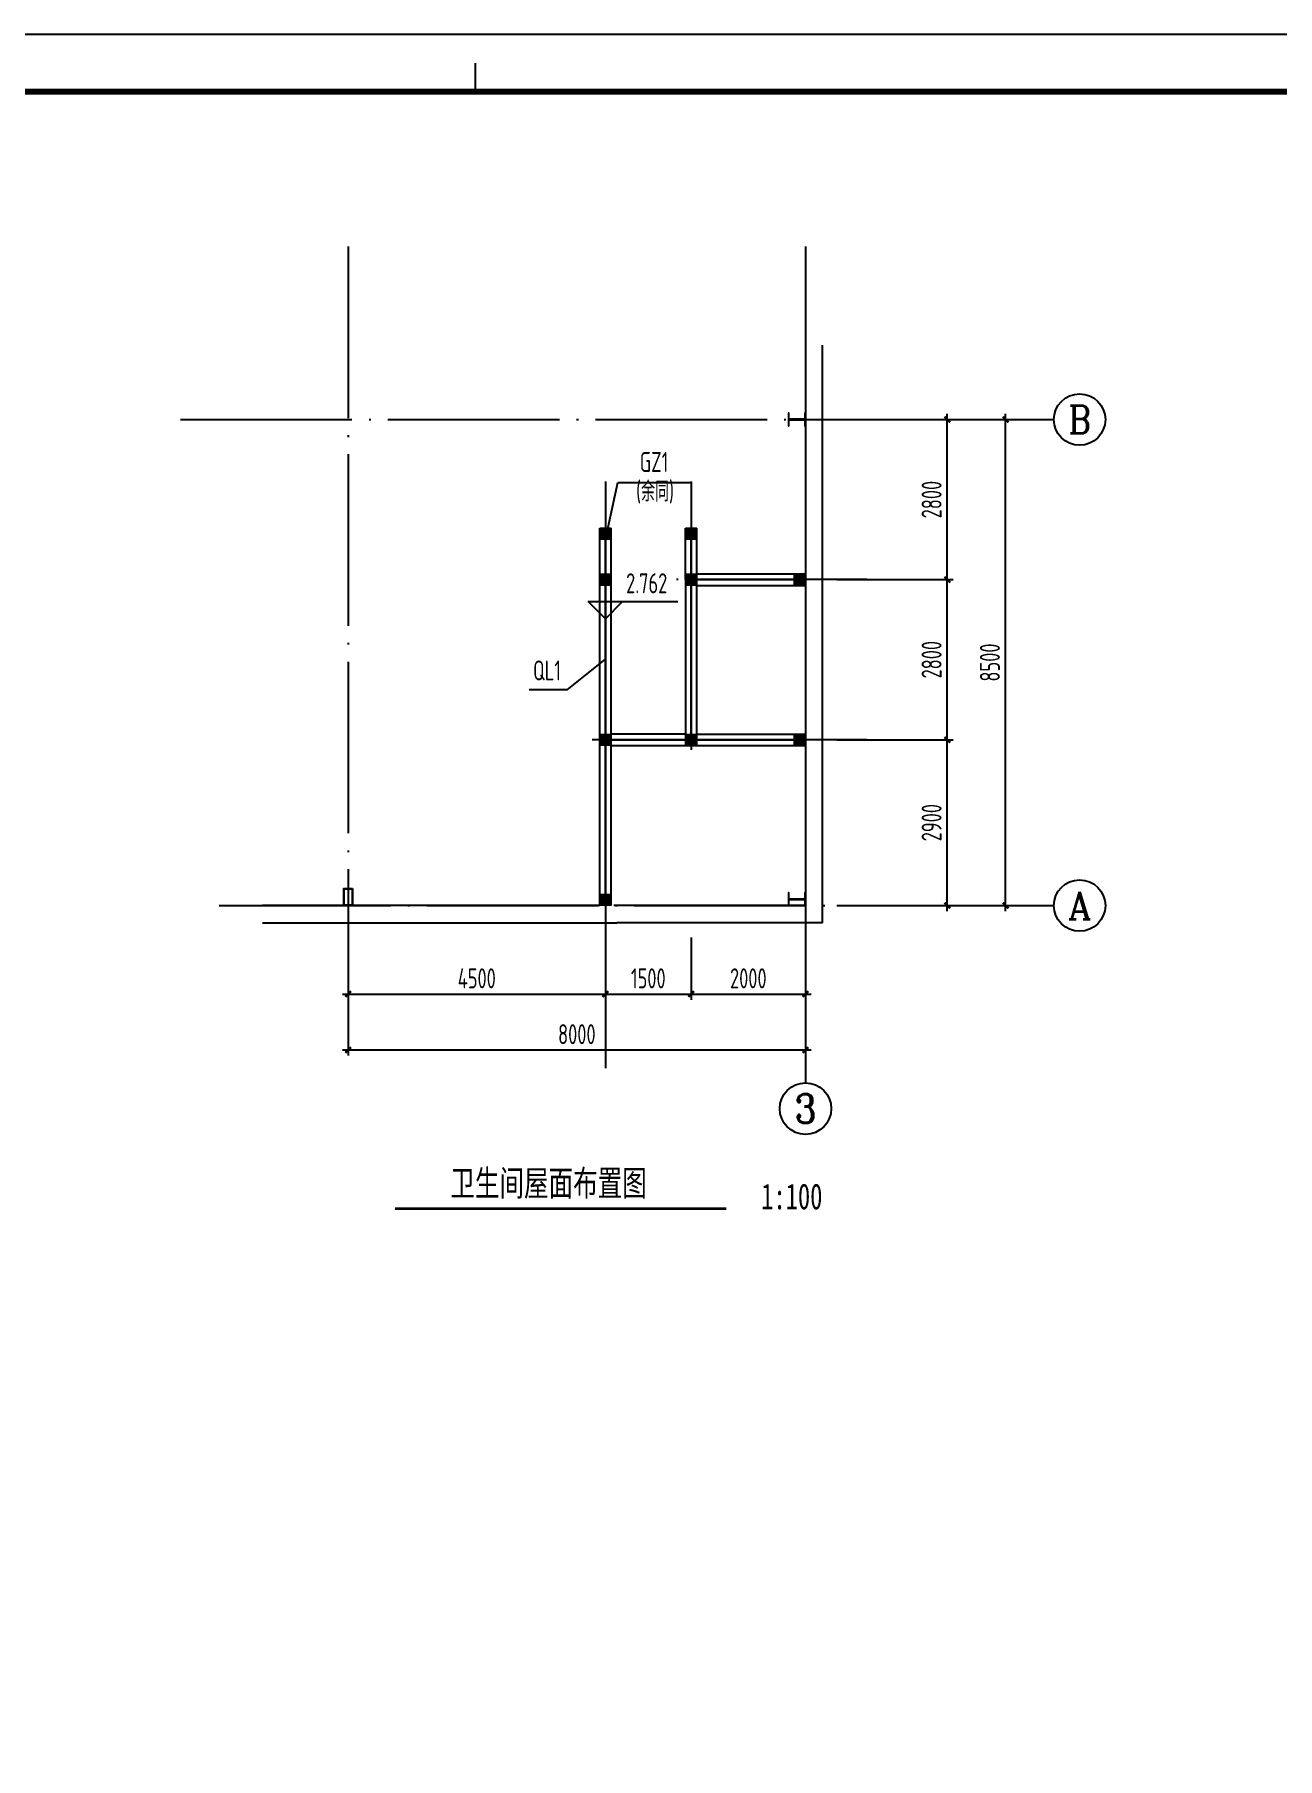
# Model space of a CAD drawing. Extents: x 753177 to 2169292, y -530934 to -273477.
# Drawn here: x 2120279 to 2142023, y -434936 to -404784 of the extents above; entities that cross this region are included whole.
import ezdxf
from ezdxf.enums import TextEntityAlignment as Align

# ---------------------------------------------------------------- set-up
doc = ezdxf.new("R2010")
doc.units = 0
doc.header["$LTSCALE"] = 1500
doc.header["$MEASUREMENT"] = 0
doc.linetypes.add('CENTER', pattern=[2, 1.25, -0.25, 0.25, -0.25])
doc.linetypes.add('DOTE', pattern=[2.42, 2, -0.2, 0.02, -0.2])
doc.layers.get('Defpoints').update_dxf_attribs({"color": 252})
for name, color, linetype in [('00-tk', 151, 'Continuous'), ('AXIS', 3, 'Continuous'), ('AXIS_TEXT', 7, 'Continuous'), ('DIM', 3, 'Continuous'), ('TEXT', 7, 'Continuous'), ('THIN', 7, 'Continuous'), ('WALL', 7, 'Continuous'), ('图名下划线', 7, 'Continuous')]:
    doc.layers.add(name, color=color, linetype=linetype)
for name, color, linetype, lineweight in [('COLU_HATCH', 251, 'Continuous', 0), ('TK', 252, 'Continuous', 13), ('螺栓孔标注', 9, 'Continuous', 18)]:
    doc.layers.add(name, color=color, linetype=linetype, lineweight=lineweight)
doc.styles.add('_TCH_AXIS', font='COMPLEX', dxfattribs={"bigfont": 'GBCBIG'})
doc.styles.add('COMPLEX', font='COMPLEX')
doc.styles.add('TSSD_Dimension', font='Tssdeng.shx', dxfattribs={"width": 0.7, "bigfont": 'hztxt.shx'})
doc.styles.add('YG图名', font='simhei.ttf', dxfattribs={"width": 0.7, "height": 600})
doc.dimstyles.new('TSSD_100_100', dxfattribs={"dimtxt": 350, "dimasz": 100, "dimexe": 100, "dimexo": 250, "dimgap": 100, "dimtad": 1, "dimdec": 0, "dimzin": 0, "dimdsep": 46, "dimtxsty": 'TSSD_Dimension', "dimblk": 'ARCHTICK', "dimblk1": 'ARCHTICK', "dimblk2": 'ARCHTICK', "dimcen": 0, "dimdle": 100, "dimclrt": 7, "dimadec": 0, "dimazin": 0, "dimtfac": 1, "dimtdec": 0, "dimtix": 1, "dimtmove": 2, "dimatfit": 3, "dimfxl": 0, "dimtolj": 1, "dimtzin": 0, "dimarcsym": 0})

# ---------------------------------------------------------------- blocks, each defined once
blk = doc.blocks.new('A$C67844AE1')
at = {"layer": '00-tk'}
for p, q in [((126150, 89100), (0, 89100)), ((124650, 87600), (3750, 87600))]:
    blk.add_line(p, q, dxfattribs=at)
at = {"layer": '00-tk', "const_width": 52.5}
blk.add_lwpolyline([(64200, 87600), (64200, 88350)], dxfattribs=at)
at = {"layer": '00-tk', "const_width": 150}
blk.add_lwpolyline([(3750, 87600), (124650, 87600), (124650, 1500), (3750, 1500)], close=True, dxfattribs=at)
blk = doc.blocks.new('_ArchTick')
at = {"color": 0, "linetype": 'ByBlock', "const_width": 0.4}
blk.add_lwpolyline([(-0.5, -0.5), (0.5, 0.5)], dxfattribs=at)
blk = doc.blocks.new('*D1452')
at = {"layer": 'Defpoints', "color": 0, "transparency": 16777216}
for p in [(2125766, -420329), (2130266, -420329), (2130266, -421567)]:
    blk.add_point(p, dxfattribs=at)
at = {"layer": 'DIM', "color": 0, "lineweight": -2, "transparency": 16777216}
for p, q in [((2125766, -420579), (2125766, -421667)), ((2130266, -420579), (2130266, -421667)), ((2125666, -421567), (2130366, -421567))]:
    blk.add_line(p, q, dxfattribs=at)
at = {"layer": 'DIM', "color": 0, "lineweight": -2, "transparency": 16777216, "xscale": 100, "yscale": 100, "zscale": 100, "rotation": 180}
blk.add_blockref('_ArchTick', (2125766, -421567), dxfattribs=at)
at = {"layer": 'DIM', "color": 0, "lineweight": -2, "transparency": 16777216, "xscale": 100, "yscale": 100, "zscale": 100}
blk.add_blockref('_ArchTick', (2130266, -421567), dxfattribs=at)
at = {"layer": 'DIM', "color": 7, "transparency": 16777216, "insert": (2128016, -421292), "char_height": 350, "attachment_point": 5, "style": 'TSSD_Dimension'}
blk.add_mtext('\\A1;4500', dxfattribs=at)
blk = doc.blocks.new('*D1453')
at = {"layer": 'Defpoints', "color": 0, "transparency": 16777216}
for p in [(2130266, -420329), (2131766, -420329), (2131766, -421567)]:
    blk.add_point(p, dxfattribs=at)
at = {"layer": 'DIM', "color": 0, "lineweight": -2, "transparency": 16777216}
for p, q in [((2130266, -420579), (2130266, -421667)), ((2131766, -420579), (2131766, -421667)), ((2130166, -421567), (2131866, -421567))]:
    blk.add_line(p, q, dxfattribs=at)
at = {"layer": 'DIM', "color": 0, "lineweight": -2, "transparency": 16777216, "xscale": 100, "yscale": 100, "zscale": 100, "rotation": 180}
blk.add_blockref('_ArchTick', (2130266, -421567), dxfattribs=at)
at = {"layer": 'DIM', "color": 0, "lineweight": -2, "transparency": 16777216, "xscale": 100, "yscale": 100, "zscale": 100}
blk.add_blockref('_ArchTick', (2131766, -421567), dxfattribs=at)
at = {"layer": 'DIM', "color": 7, "transparency": 16777216, "insert": (2131016, -421292), "char_height": 350, "attachment_point": 5, "style": 'TSSD_Dimension'}
blk.add_mtext('\\A1;1500', dxfattribs=at)
blk = doc.blocks.new('_AXISO')
blk.add_circle((0, 0), 0.5)
at = {"layer": 'AXIS_TEXT', "style": 'COMPLEX', "width": 1.041667}
blk.add_attdef('A', text='', height=0.56, dxfattribs=at).set_placement((-0.25, -0.28), (0.25, -0.28), align=Align.FIT)
blk = doc.blocks.new('*D1454')
at = {"layer": 'Defpoints', "color": 0, "transparency": 16777216}
for p in [(2125766, -420316), (2133766, -420316), (2133766, -422544)]:
    blk.add_point(p, dxfattribs=at)
at = {"layer": 'DIM', "color": 0, "lineweight": -2, "transparency": 16777216}
for p, q in [((2125766, -420566), (2125766, -422644)), ((2133766, -420566), (2133766, -422644)), ((2125666, -422544), (2133866, -422544))]:
    blk.add_line(p, q, dxfattribs=at)
at = {"layer": 'DIM', "color": 0, "lineweight": -2, "transparency": 16777216, "xscale": 100, "yscale": 100, "zscale": 100, "rotation": 180}
blk.add_blockref('_ArchTick', (2125766, -422544), dxfattribs=at)
at = {"layer": 'DIM', "color": 0, "lineweight": -2, "transparency": 16777216, "xscale": 100, "yscale": 100, "zscale": 100}
blk.add_blockref('_ArchTick', (2133766, -422544), dxfattribs=at)
at = {"layer": 'DIM', "color": 7, "transparency": 16777216, "insert": (2129766, -422269), "char_height": 350, "attachment_point": 5, "style": 'TSSD_Dimension'}
blk.add_mtext('\\A1;8000', dxfattribs=at)
blk = doc.blocks.new('*D1455')
at = {"layer": 'Defpoints', "color": 0, "transparency": 16777216}
for p in [(2134066, -417119), (2136247, -417119), (2134066, -420019)]:
    blk.add_point(p, dxfattribs=at)
at = {"layer": 'DIM', "color": 0, "lineweight": -2, "transparency": 16777216}
for p, q in [((2134316, -417119), (2136347, -417119)), ((2136247, -420119), (2136247, -417019)), ((2134316, -420019), (2136347, -420019))]:
    blk.add_line(p, q, dxfattribs=at)
at = {"layer": 'DIM', "color": 0, "lineweight": -2, "transparency": 16777216, "xscale": 100, "yscale": 100, "zscale": 100}
for p, rotation in [((2136247, -417119), 90), ((2136247, -420019), 270)]:
    blk.add_blockref('_ArchTick', p, dxfattribs=dict(at, rotation=rotation))
at = {"layer": 'DIM', "color": 7, "transparency": 16777216, "insert": (2135972, -418569), "char_height": 350, "attachment_point": 5, "rotation": 90, "style": 'TSSD_Dimension'}
blk.add_mtext('\\A1;2900', dxfattribs=at)
blk = doc.blocks.new('*D1456')
at = {"layer": 'Defpoints', "color": 0, "transparency": 16777216}
for p in [(2134066, -414319), (2136247, -414319), (2134066, -417119)]:
    blk.add_point(p, dxfattribs=at)
at = {"layer": 'DIM', "color": 0, "lineweight": -2, "transparency": 16777216}
for p, q in [((2136247, -417219), (2136247, -414219)), ((2134316, -414319), (2136347, -414319)), ((2134316, -417119), (2136347, -417119))]:
    blk.add_line(p, q, dxfattribs=at)
at = {"layer": 'DIM', "color": 0, "lineweight": -2, "transparency": 16777216, "xscale": 100, "yscale": 100, "zscale": 100}
for p, rotation in [((2136247, -414319), 90), ((2136247, -417119), 270)]:
    blk.add_blockref('_ArchTick', p, dxfattribs=dict(at, rotation=rotation))
at = {"layer": 'DIM', "color": 7, "transparency": 16777216, "insert": (2135972, -415719), "char_height": 350, "attachment_point": 5, "rotation": 90, "style": 'TSSD_Dimension'}
blk.add_mtext('\\A1;2800', dxfattribs=at)
blk = doc.blocks.new('*D1457')
at = {"layer": 'Defpoints', "color": 0, "transparency": 16777216}
for p in [(2134066, -411519), (2136247, -411519), (2134066, -414319)]:
    blk.add_point(p, dxfattribs=at)
at = {"layer": 'DIM', "color": 0, "lineweight": -2, "transparency": 16777216}
for p, q in [((2134316, -411519), (2136347, -411519)), ((2136247, -414419), (2136247, -411419)), ((2134316, -414319), (2136347, -414319))]:
    blk.add_line(p, q, dxfattribs=at)
at = {"layer": 'DIM', "color": 0, "lineweight": -2, "transparency": 16777216, "xscale": 100, "yscale": 100, "zscale": 100}
for p, rotation in [((2136247, -411519), 90), ((2136247, -414319), 270)]:
    blk.add_blockref('_ArchTick', p, dxfattribs=dict(at, rotation=rotation))
at = {"layer": 'DIM', "color": 7, "transparency": 16777216, "insert": (2135972, -412919), "char_height": 350, "attachment_point": 5, "rotation": 90, "style": 'TSSD_Dimension'}
blk.add_mtext('\\A1;2800', dxfattribs=at)
blk = doc.blocks.new('*D1458')
at = {"layer": 'Defpoints', "color": 0, "transparency": 16777216}
for p in [(2134316, -411519), (2137267, -411519), (2134316, -420019)]:
    blk.add_point(p, dxfattribs=at)
at = {"layer": 'DIM', "color": 0, "lineweight": -2, "transparency": 16777216}
for p, q in [((2134566, -411519), (2137367, -411519)), ((2137267, -420119), (2137267, -411419)), ((2134566, -420019), (2137367, -420019))]:
    blk.add_line(p, q, dxfattribs=at)
at = {"layer": 'DIM', "color": 0, "lineweight": -2, "transparency": 16777216, "xscale": 100, "yscale": 100, "zscale": 100}
for p, rotation in [((2137267, -411519), 90), ((2137267, -420019), 270)]:
    blk.add_blockref('_ArchTick', p, dxfattribs=dict(at, rotation=rotation))
at = {"layer": 'DIM', "color": 7, "transparency": 16777216, "insert": (2136992, -415769), "char_height": 350, "attachment_point": 5, "rotation": 90, "style": 'TSSD_Dimension'}
blk.add_mtext('\\A1;8500', dxfattribs=at)
blk = doc.blocks.new('*D1392')
at = {"layer": 'Defpoints', "color": 0, "transparency": 16777216}
for p in [(2131766, -420329), (2133766, -420329), (2133766, -421567)]:
    blk.add_point(p, dxfattribs=at)
at = {"layer": 'DIM', "color": 0, "lineweight": -2, "transparency": 16777216}
for p, q in [((2131766, -420579), (2131766, -421667)), ((2133766, -420579), (2133766, -421667)), ((2131666, -421567), (2133866, -421567))]:
    blk.add_line(p, q, dxfattribs=at)
at = {"layer": 'DIM', "color": 0, "lineweight": -2, "transparency": 16777216, "xscale": 100, "yscale": 100, "zscale": 100, "rotation": 180}
blk.add_blockref('_ArchTick', (2131766, -421567), dxfattribs=at)
at = {"layer": 'DIM', "color": 0, "lineweight": -2, "transparency": 16777216, "xscale": 100, "yscale": 100, "zscale": 100}
blk.add_blockref('_ArchTick', (2133766, -421567), dxfattribs=at)
at = {"layer": 'DIM', "color": 7, "transparency": 16777216, "insert": (2132766, -421292), "char_height": 350, "attachment_point": 5, "style": 'TSSD_Dimension'}
blk.add_mtext('\\A1;2000', dxfattribs=at)

msp = doc.modelspace()

# ---------------------------------------------------------------- hatches: boundary and pattern name
at = {"layer": 'COLU_HATCH'}
h = msp.add_hatch(color=256, dxfattribs=at)
h.dxf.hatch_style = 1
h.paths.add_polyline_path([(2130366.1, -413419.1), (2130166.1, -413419.1), (2130166.1, -413619.1), (2130366.1, -413619.1)])
h = msp.add_hatch(color=256, dxfattribs=at)
h.dxf.hatch_style = 1
h.paths.add_polyline_path([(2131866.1, -413419.1), (2131666.1, -413419.1), (2131666.1, -413619.1), (2131866.1, -413619.1)])
h = msp.add_hatch(color=256, dxfattribs=at)
h.dxf.hatch_style = 1
h.paths.add_polyline_path([(2130366.1, -414219.1), (2130166.1, -414219.1), (2130166.1, -414419.1), (2130366.1, -414419.1)])
h = msp.add_hatch(color=256, dxfattribs=at)
h.dxf.hatch_style = 1
h.paths.add_polyline_path([(2131866.1, -414219.1), (2131666.1, -414219.1), (2131666.1, -414419.1), (2131866.1, -414419.1)])
h = msp.add_hatch(color=256, dxfattribs=at)
h.dxf.hatch_style = 1
h.paths.add_polyline_path([(2131866.1, -414219.1), (2131666.1, -414219.1), (2131666.1, -414419.1), (2131866.1, -414419.1)])
h = msp.add_hatch(color=256, dxfattribs=at)
h.dxf.hatch_style = 1
h.paths.add_polyline_path([(2133766.1, -414219.1), (2133566.1, -414219.1), (2133566.1, -414419.1), (2133766.1, -414419.1)])
h = msp.add_hatch(color=256, dxfattribs=at)
h.dxf.hatch_style = 1
h.paths.add_polyline_path([(2130366.1, -417019.1), (2130166.1, -417019.1), (2130166.1, -417219.1), (2130366.1, -417219.1)])
h = msp.add_hatch(color=256, dxfattribs=at)
h.dxf.hatch_style = 1
h.paths.add_polyline_path([(2131866.1, -417019.1), (2131666.1, -417019.1), (2131666.1, -417219.1), (2131866.1, -417219.1)])
h = msp.add_hatch(color=256, dxfattribs=at)
h.dxf.hatch_style = 1
h.paths.add_polyline_path([(2133766.1, -417019.1), (2133566.1, -417019.1), (2133566.1, -417219.1), (2133766.1, -417219.1)])
h = msp.add_hatch(color=256, dxfattribs=at)
h.dxf.hatch_style = 1
h.paths.add_polyline_path([(2130366.1, -419819.1), (2130166.1, -419819.1), (2130166.1, -420019.1), (2130366.1, -420019.1)])

# ---------------------------------------------------------------- linework, layer by layer
for p, q in [((2130266.1, -413619.1), (2130483.9, -412622.2)), ((2130483.9, -412622.2), (2131773.8, -412622.2)), ((2129595.8, -416246.6), (2130266.1, -415707.2)), ((2129595.8, -416246.6), (2128932.8, -416246.6))]:
    msp.add_line(p, q)
for points in [[(2133766.1, -411629.1), (2133766.1, -411409.1), (2133756.1, -411409.1), (2133756.1, -411515.1), (2133476.1, -411515.1), (2133476.1, -411409.1), (2133466.1, -411409.1), (2133466.1, -411629.1), (2133476.1, -411629.1), (2133476.1, -411523.1), (2133756.1, -411523.1), (2133756.1, -411629.1)], [(2125841.1, -419719.1), (2125841.1, -420019.1), (2125691.1, -420019.1), (2125691.1, -419719.1)], [(2125836.1, -419724.1), (2125836.1, -420014.1), (2125696.1, -420014.1), (2125696.1, -419724.1)], [(2133766.1, -420019.1), (2133766.1, -419799.1), (2133756.1, -419799.1), (2133756.1, -419905.1), (2133476.1, -419905.1), (2133476.1, -419799.1), (2133466.1, -419799.1), (2133466.1, -420019.1), (2133476.1, -420019.1), (2133476.1, -419913.1), (2133756.1, -419913.1), (2133756.1, -420019.1)]]:
    msp.add_lwpolyline(points, close=True)
at = {"linetype": 'CENTER', "ltscale": 0.4, "const_width": 40}
for points in [[(2130266.1, -420019.1), (2130266.1, -413419.1)], [(2131766.1, -413419.1), (2131766.1, -417119.1)], [(2133766.1, -414319.1), (2131766.1, -414319.1)], [(2130266.1, -417119.1), (2133766.1, -417119.1)]]:
    msp.add_lwpolyline(points, dxfattribs=at)
at = {"layer": 'AXIS', "color": 253, "linetype": 'DOTE'}
for p, q in [((2125766.1, -408494.4), (2125766.1, -420957.6)), ((2133766.1, -408494.4), (2133766.1, -420957.6)), ((2122832.9, -411519.1), (2137073.6, -411519.1)), ((2130266.1, -412602.4), (2130266.1, -423049.7)), ((2131766.1, -412602.4), (2131766.1, -417295.3)), ((2134841.4, -414319.1), (2131505.9, -414319.1)), ((2134841.4, -417119.1), (2130036.6, -417119.1)), ((2123511.9, -420019.1), (2137114.7, -420019.1))]:
    msp.add_line(p, q, dxfattribs=at)
at = {"layer": 'AXIS'}
for p, q in [((2134590, -411519.1), (2138111.5, -411519.1)), ((2134590, -420019.1), (2138111.5, -420019.1)), ((2133766.1, -420957.6), (2133766.1, -423120.4))]:
    msp.add_line(p, q, dxfattribs=at)
at = {"layer": 'THIN'}
for p, q in [((2130266.1, -415002), (2129966.1, -414702)), ((2129966.1, -414702), (2130566.1, -414702)), ((2130266.1, -415002), (2130566.1, -414702)), ((2130566.1, -414702), (2131531.1, -414702))]:
    msp.add_line(p, q, dxfattribs=at)
at = {"layer": 'WALL'}
for p, q in [((2133766.1, -410219.1), (2133766.1, -412119.1)), ((2134066.1, -412119.1), (2134066.1, -410219.1)), ((2133766.1, -412119.1), (2133766.1, -414369.1)), ((2134066.1, -414419.1), (2134066.1, -412119.1)), ((2130166.1, -417119.1), (2130166.1, -413419.1)), ((2130166.1, -413419.1), (2130366.1, -413419.1)), ((2130366.1, -417019.1), (2130366.1, -413419.1)), ((2131666.1, -414319.1), (2131666.1, -413419.1)), ((2131666.1, -413419.1), (2131866.1, -413419.1)), ((2131866.1, -414219.1), (2131866.1, -413419.1)), ((2131866.1, -414219.1), (2133766.1, -414219.1)), ((2131666.1, -414319.1), (2131666.1, -417019.1)), ((2131866.1, -417019.1), (2131866.1, -414419.1)), ((2131866.1, -414419.1), (2133766.1, -414419.1)), ((2133766.1, -414469.1), (2133766.1, -414619.1)), ((2134066.1, -414619.1), (2134066.1, -414419.1)), ((2133766.1, -414619.1), (2133766.1, -417069.1)), ((2134066.1, -417119.1), (2134066.1, -414619.1)), ((2130166.1, -420019.1), (2130166.1, -417119.1)), ((2131666.1, -417019.1), (2130366.1, -417019.1)), ((2130366.1, -420019.1), (2130366.1, -417219.1)), ((2130366.1, -417219.1), (2131766.1, -417219.1)), ((2131766.1, -417219.1), (2133766.1, -417219.1)), ((2131866.1, -417019.1), (2133766.1, -417019.1)), ((2133766.1, -417169.1), (2133766.1, -418419.1)), ((2134066.1, -418419.1), (2134066.1, -417119.1)), ((2133766.1, -418419.1), (2133766.1, -420019.1)), ((2134066.1, -420319.1), (2134066.1, -418419.1)), ((2130166.1, -420019.1), (2124266.1, -420019.1)), ((2124266.1, -420319.1), (2130466.1, -420319.1)), ((2133766.1, -420019.1), (2130416.1, -420019.1)), ((2134066.1, -420319.1), (2130466.1, -420319.1))]:
    msp.add_line(p, q, dxfattribs=at)
at = {"layer": '图名下划线', "const_width": 46.6}
msp.add_lwpolyline([(2126583.7, -425319.3), (2132382.6, -425319.3)], dxfattribs=at)
at = {"layer": '螺栓孔标注', "linetype": 'ByBlock'}
for points in [[(2130166.1, -413419.1), (2130366.1, -413419.1), (2130366.1, -413619.1), (2130166.1, -413619.1)], [(2131666.1, -413419.1), (2131866.1, -413419.1), (2131866.1, -413619.1), (2131666.1, -413619.1)], [(2130166.1, -414219.1), (2130366.1, -414219.1), (2130366.1, -414419.1), (2130166.1, -414419.1)], [(2131666.1, -414219.1), (2131866.1, -414219.1), (2131866.1, -414419.1), (2131666.1, -414419.1)], [(2131666.1, -414219.1), (2131866.1, -414219.1), (2131866.1, -414419.1), (2131666.1, -414419.1)], [(2133566.1, -414219.1), (2133766.1, -414219.1), (2133766.1, -414419.1), (2133566.1, -414419.1)], [(2130166.1, -417019.1), (2130366.1, -417019.1), (2130366.1, -417219.1), (2130166.1, -417219.1)], [(2131666.1, -417019.1), (2131866.1, -417019.1), (2131866.1, -417219.1), (2131666.1, -417219.1)], [(2133566.1, -417019.1), (2133766.1, -417019.1), (2133766.1, -417219.1), (2133566.1, -417219.1)], [(2130166.1, -419819.1), (2130366.1, -419819.1), (2130366.1, -420019.1), (2130166.1, -420019.1)]]:
    msp.add_lwpolyline(points, close=True, dxfattribs=at)

# ---------------------------------------------------------------- block references
at = {"layer": 'AXIS'}
ref = msp.add_blockref('_AXISO', (2138561.5, -411519.1), dxfattribs=dict(at, xscale=900, yscale=900, zscale=900))
ref.add_attrib('A', 'B', dxfattribs={"layer": 'AXIS_TEXT', "height": 489.7, "style": '_TCH_AXIS'}).set_placement((2138363.3, -411763.9), (2138759.7, -411763.9), align=Align.FIT)
ref = msp.add_blockref('_AXISO', (2138561.5, -420019.1), dxfattribs=dict(at, xscale=900, yscale=900, zscale=900))
ref.add_attrib('A', 'A', dxfattribs={"layer": 'AXIS_TEXT', "height": 478.3, "style": '_TCH_AXIS'}).set_placement((2138356.5, -420258.2), (2138766.5, -420258.2), align=Align.FIT)
ref = msp.add_blockref('_AXISO', (2133766.1, -423570.4), dxfattribs=dict(at, xscale=900, yscale=900, zscale=900))
ref.add_attrib('A', '3', dxfattribs={"layer": 'AXIS_TEXT', "height": 501.1, "style": '_TCH_AXIS', "width": 1.142857}).set_placement((2133575.2, -423821), (2133957, -423821), align=Align.FIT)
at = {"layer": 'TK', "color": 2, "linetype": 'ByBlock', "xscale": 0.6666666665114462, "yscale": 0.6666666665114462, "zscale": 0.6666666665114462}
msp.add_blockref('A$C67844AE1', (2085191.6, -464184.4), dxfattribs=at)

# ---------------------------------------------------------------- texts
at = {"layer": 'TEXT', "style": 'YG图名', "width": 0.7}
msp.add_text('卫生间屋面布置图', height=450, dxfattribs=at).set_placement((2129271.4, -424864.5), align=Align.MIDDLE)
msp.add_text('1:100', height=450, dxfattribs=at).set_placement((2132990.8, -425330.5))
at = {"layer": 'THIN', "style": 'TSSD_Dimension', "width": 0.7}
for s, p in [('GZ1', (2131367.3, -412541.2)), ('(余同)', (2131466.2, -413057.1)), ('2.762', (2131348.3, -414662))]:
    msp.add_text(s, height=349.65, dxfattribs=at).set_placement(p, align=Align.BOTTOM_RIGHT)
msp.add_text('QL1', height=349.65, rotation=360, dxfattribs=at).set_placement((2129489.4, -416186.6), align=Align.BOTTOM_RIGHT)

# ---------------------------------------------------------------- dimensions: what is measured, and where the dimension line sits
at = {"layer": 'DIM'}
for base, p1, p2, picture, middle in [((2136247, -411519.1), (2134066.1, -414319.1), (2134066.1, -411519.1), '*D1457', (2135972, -412919.1)), ((2137267, -411519.1), (2134316.1, -420019.1), (2134316.1, -411519.1), '*D1458', (2136992, -415769.1)), ((2136247, -414319.1), (2134066.1, -417119.1), (2134066.1, -414319.1), '*D1456', (2135972, -415719.1)), ((2136247, -417119.1), (2134066.1, -420019.1), (2134066.1, -417119.1), '*D1455', (2135972, -418569.1))]:
    dim = msp.add_linear_dim(base=base, p1=p1, p2=p2, angle=90, dimstyle='TSSD_100_100', dxfattribs=at)
    dim.commit()
    dim.dimension.update_dxf_attribs({"geometry": picture, "text_midpoint": middle})
for p1, p2, distance, picture, middle in [((2125766.1, -420316.1), (2133766.1, -420316.1), -2227.4, '*D1454', (2129766.1, -422268.5)), ((2125766.1, -420329.1), (2130266.1, -420329.1), -1237.6, '*D1452', (2128016.1, -421291.7)), ((2130266.1, -420329.1), (2131766.1, -420329.1), -1237.6, '*D1453', (2131016.1, -421291.7)), ((2131766.1, -420329.1), (2133766.1, -420329.1), -1237.6, '*D1392', (2132766.1, -421291.7))]:
    dim = msp.add_aligned_dim(p1=p1, p2=p2, distance=distance, dimstyle='TSSD_100_100', dxfattribs=at)
    dim.commit()
    dim.dimension.update_dxf_attribs({"geometry": picture, "text_midpoint": middle})

doc.saveas('drawing.dxf')
